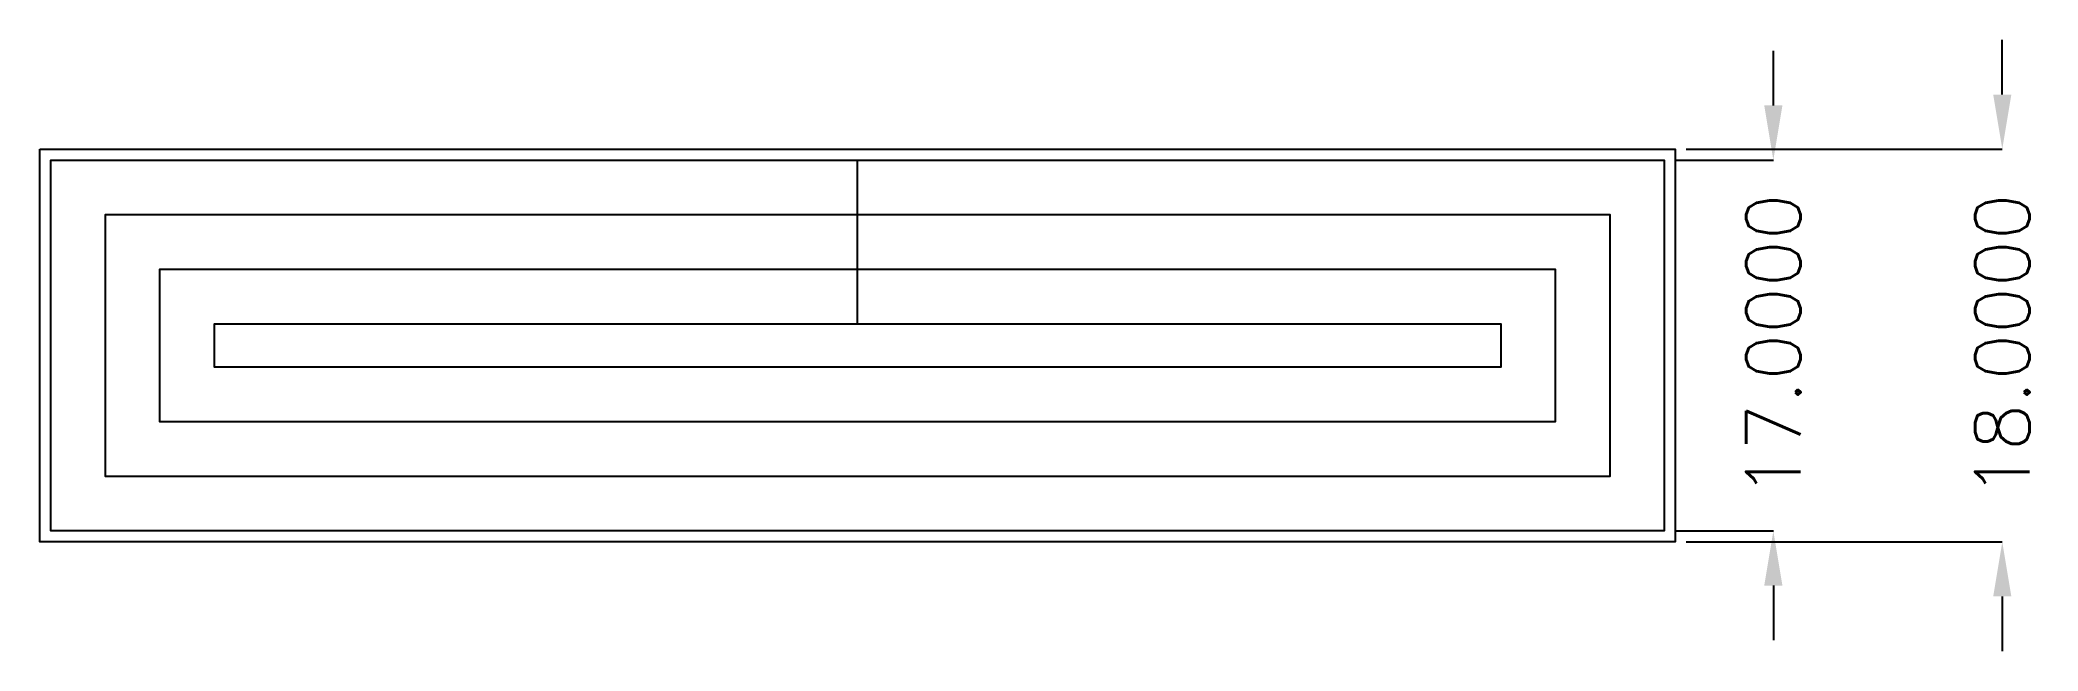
# Model space of a CAD drawing. Header units: millimetres. Extents: x -36.8 to 54.8, y 162.1 to 190.1.
import ezdxf

# ---------------------------------------------------------------- set-up
doc = ezdxf.new("R2010")
doc.units = ezdxf.units.MM
doc.layers.add('DIMENSION', color=3, linetype='Continuous', lineweight=25)
doc.layers.add('TOP_Full_CutOut_90', color=7, linetype='Continuous')
doc.styles.get("Standard").update_dxf_attribs({"font": 'txt.shx'})
doc.dimstyles.get("Standard").update_dxf_attribs({"dimscale": 100, "dimtxt": 2.5, "dimasz": 2.5, "dimexe": 0, "dimexo": 0.5, "dimgap": 1, "dimtad": 0, "dimtoh": 1, "dimdec": 4, "dimzin": 0, "dimdsep": 46, "dimtxsty": 'Standard', "dimcen": 2.5, "dimadec": 0, "dimazin": 0, "dimtfac": 1, "dimtdec": 4, "dimtofl": 0, "dimtmove": 0, "dimatfit": 3, "dimfxl": 1, "dimtolj": 1, "dimtzin": 0, "dimarcsym": 0})

# ---------------------------------------------------------------- blocks, each defined once
blk = doc.blocks.new('*D24')
at = {"layer": 'Defpoints', "color": 0}
for p in [(37.708631, 184.617315), (37.708631, 167.617315), (42.708631, 167.617315)]:
    blk.add_point(p, dxfattribs=at)
at = {"layer": 'DIMENSION', "color": 0, "lineweight": -2}
for p, q in [((42.708631, 187.117315), (42.708631, 189.617315)), ((38.208631, 184.617315), (42.708631, 184.617315)), ((38.208631, 167.617315), (42.708631, 167.617315)), ((42.708631, 165.117315), (42.708631, 162.617315))]:
    blk.add_line(p, q, dxfattribs=at)
at = {"layer": 'DIMENSION', "color": 0}
for points in [[(42.291964, 187.117315), (43.125298, 187.117315), (42.708631, 184.617315)], [(43.125298, 165.117315), (42.291964, 165.117315), (42.708631, 167.617315)]]:
    blk.add_solid(points, dxfattribs=at)
at = {"layer": 'DIMENSION', "color": 0, "insert": (42.708631, 176.117315), "char_height": 2.5, "attachment_point": 5, "rotation": 90}
blk.add_mtext('\\A1;17.0000', dxfattribs=at)
blk = doc.blocks.new('*D31')
at = {"layer": 'Defpoints', "color": 0}
for p in [(38.208631, 185.117315), (38.208631, 167.117315), (53.208631, 167.117315)]:
    blk.add_point(p, dxfattribs=at)
at = {"layer": 'DIMENSION', "color": 0, "lineweight": -2}
for p, q in [((53.208631, 187.617315), (53.208631, 190.117315)), ((38.708631, 185.117315), (53.208631, 185.117315)), ((38.708631, 167.117315), (53.208631, 167.117315)), ((53.208631, 164.617315), (53.208631, 162.117315))]:
    blk.add_line(p, q, dxfattribs=at)
at = {"layer": 'DIMENSION', "color": 0}
for points in [[(52.791964, 187.617315), (53.625298, 187.617315), (53.208631, 185.117315)], [(53.625298, 164.617315), (52.791964, 164.617315), (53.208631, 167.117315)]]:
    blk.add_solid(points, dxfattribs=at)
at = {"layer": 'DIMENSION', "color": 0, "insert": (53.208631, 176.117315), "char_height": 2.5, "attachment_point": 5, "rotation": 90}
blk.add_mtext('\\A1;18.0000', dxfattribs=at)

msp = doc.modelspace()

# ---------------------------------------------------------------- linework, layer by layer
at = {"layer": 'TOP_Full_CutOut_90'}
msp.add_lwpolyline([(-36.791369, 185.117315), (38.208631, 185.117315), (38.208631, 167.117315), (-36.791369, 167.117315)], close=True, dxfattribs=at)
msp.add_lwpolyline([(0.708631, 177.117315), (30.208631, 177.117315), (30.208631, 175.117315), (-28.791369, 175.117315), (-28.791369, 177.117315), (0.708631, 177.117315), (0.708631, 179.617315), (32.708631, 179.617315), (32.708631, 172.617315), (-31.291369, 172.617315), (-31.291369, 179.617315), (0.708631, 179.617315), (0.708631, 182.117315), (35.208631, 182.117315), (35.208631, 170.117315), (-33.791369, 170.117315), (-33.791369, 182.117315), (0.708631, 182.117315), (0.708631, 184.617315), (37.708631, 184.617315), (37.708631, 167.617315), (-36.291369, 167.617315), (-36.291369, 184.617315), (0.708631, 184.617315)], dxfattribs=at)

# ---------------------------------------------------------------- dimensions: what is measured, and where the dimension line sits
at = {"layer": 'DIMENSION'}
for base, p1, p2, angle, picture, middle in [((53.208631, 167.117315), (38.208631, 185.117315), (38.208631, 167.117315), 270, '*D31', (53.208631, 176.117315)), ((42.708631, 167.617315), (37.708631, 184.617315), (37.708631, 167.617315), 90, '*D24', (42.708631, 176.117315))]:
    dim = msp.add_linear_dim(base=base, p1=p1, p2=p2, angle=angle, dimstyle='Standard', override={"dimscale": 1, "dimlfac": 1, "dimtxsty": 'Standard', "dimsah": 1, "dimtolj": 1}, dxfattribs=at)
    dim.commit()
    dim.dimension.update_dxf_attribs({"geometry": picture, "text_midpoint": middle})

doc.saveas('drawing.dxf')
